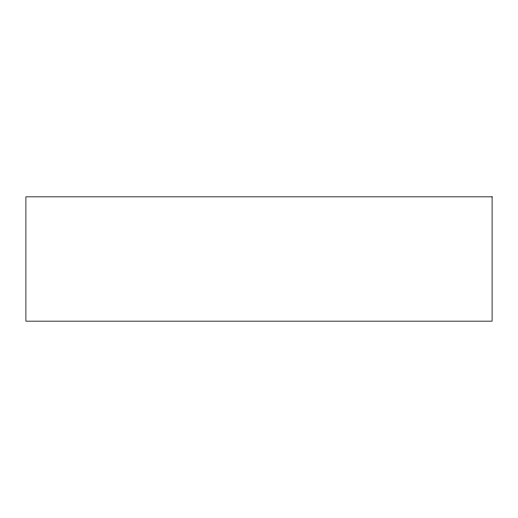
<?xml version="1.0" encoding="UTF-8"?>
<svg xmlns="http://www.w3.org/2000/svg" width="518" height="518" viewBox="0 0 518 518"><rect width="100%" height="100%" fill="white"/><g stroke="black" fill="none" stroke-linecap="round" stroke-linejoin="round"><path stroke-width="0.78" d="M492.1 196.84L25.9 196.84L25.9 321.16L492.1 321.16L492.1 196.84"/></g></svg>
